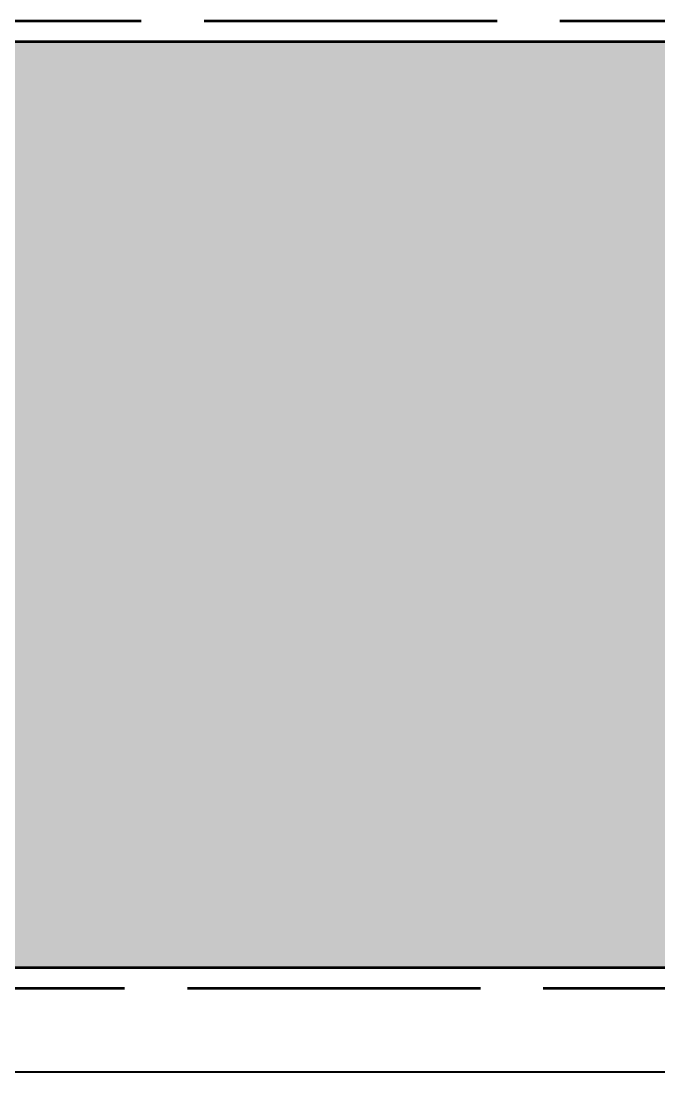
# Model space of a CAD drawing. Header units: millimetres. Extents: x 71 to 41929, y 71 to 131329.
# Drawn here: x 22081 to 23157, y 17241 to 19012 of the extents above; entities that cross this region are included whole.
import ezdxf

# ---------------------------------------------------------------- set-up
doc = ezdxf.new("R2010")
doc.units = ezdxf.units.MM
doc.linetypes.add('DASH_494_106', pattern=[599.722222, 493.888889, -105.833333])
for name, color, linetype in [('GEOFAB', 5, 'Continuous'), ('MODULE_ART', 7, 'Continuous'), ('TANK', 7, 'Continuous')]:
    doc.layers.add(name, color=color, linetype=linetype)

# ---------------------------------------------------------------- blocks, each defined once
blk = doc.blocks.new('atlancube_face')
at = {"true_color": 0x000000}
blk.add_solid([(-1.8, -1.8), (1151.8, -1.8), (-1.8, 781.8), (1151.8, 781.8)], dxfattribs=at)

msp = doc.modelspace()

# ---------------------------------------------------------------- linework, layer by layer
at = {"layer": 'GEOFAB', "color": 6, "lineweight": 40}
msp.add_line((21021.2, 17240.6), (24824, 17240.6), dxfattribs=at)
at = {"layer": 'GEOFAB', "color": 5, "linetype": 'DASH_494_106', "lineweight": 53}
msp.add_lwpolyline([(21162.4, 17381.7), (24682.9, 17381.7), (24682.9, 19012.2), (21162.4, 19012.2)], close=True, dxfattribs=at)
at = {"layer": 'TANK', "lineweight": 53}
msp.add_lwpolyline([(21197.6, 17416.9), (24647.6, 17416.9), (24647.6, 18976.9), (21197.6, 18976.9)], close=True, dxfattribs=at)

# ---------------------------------------------------------------- block references
at = {"layer": 'MODULE_ART'}
for p in [(21197.6, 18196.9), (22347.6, 18196.9), (21197.6, 17416.9), (22347.6, 17416.9)]:
    msp.add_blockref('atlancube_face', p, dxfattribs=at)

doc.saveas('drawing.dxf')
